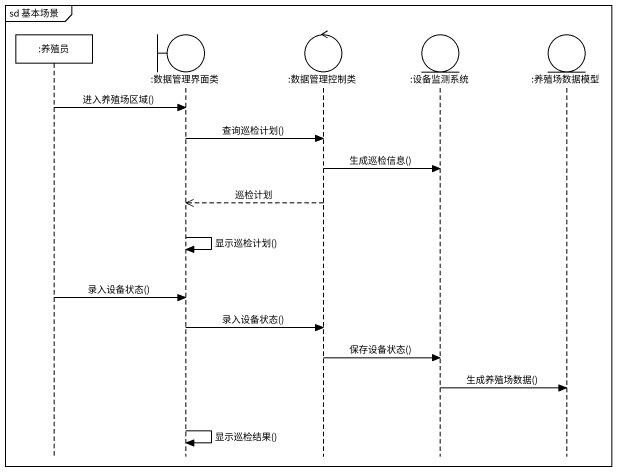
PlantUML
@startuml
mainframe sd 基本场景
hide footbox
participant ":养殖员" as 养殖员
boundary ":数据管理界面类" as 数据管理界面类
control ":数据管理控制类" as 数据管理控制类
entity ":设备监测系统" as 设备监测系统
entity ":养殖场数据模型" as 养殖场数据模型

养殖员 -> 数据管理界面类 : 进入养殖场区域()
数据管理界面类 -> 数据管理控制类 : 查询巡检计划()
数据管理控制类 -> 设备监测系统 : 生成巡检信息()
数据管理控制类 -->> 数据管理界面类 : 巡检计划
数据管理界面类 -> 数据管理界面类 : 显示巡检计划()
养殖员 -> 数据管理界面类 : 录入设备状态()
数据管理界面类 -> 数据管理控制类 : 录入设备状态()
数据管理控制类 -> 设备监测系统 : 保存设备状态()
设备监测系统 -> 养殖场数据模型 : 生成养殖场数据()
数据管理界面类 -> 数据管理界面类 : 显示巡检结果()
@enduml
